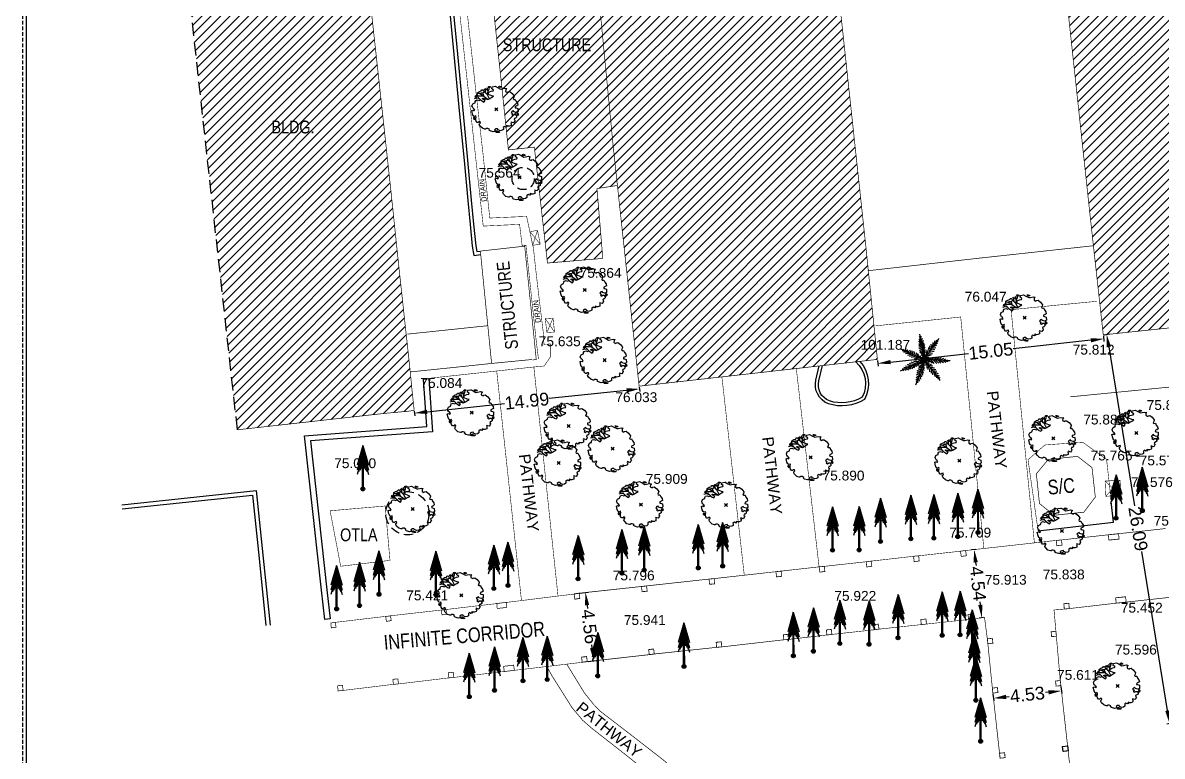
# Model space of a CAD drawing. Header units: inches. Extents: x 1254 to 1542, y 933 to 1230.
# Drawn here: x 1253.7 to 1329.2, y 1082.9 to 1131.4 of the extents above; entities that cross this region are included whole.
import ezdxf
from ezdxf.enums import TextEntityAlignment as Align

# ---------------------------------------------------------------- set-up
doc = ezdxf.new("R2010")
doc.units = ezdxf.units.IN
doc.header["$MEASUREMENT"] = 0
doc.header["$PDMODE"] = 35
doc.header["$PDSIZE"] = 0.1
doc.linetypes.add('ACAD_ISO04W100', pattern=[30, 24, -3, 0, -3])
doc.linetypes.add('HIDDEN', pattern=[0.375, 0.25, -0.125])
for name, color, linetype in [('bldg.', 1, 'Continuous'), ('CC LINE', 253, 'Continuous'), ('COLUM', 56, 'Continuous'), ('comp. wall', 7, 'Continuous'), ('dimeantion', 140, 'Continuous'), ('DRAIN (S.W)', 130, 'HIDDEN'), ('HACH BLDG.', 182, 'Continuous'), ('LEVEL', 171, 'Continuous'), ('OTLA', 36, 'HIDDEN'), ('path', 30, 'ACAD_ISO04W100'), ('STR H', 251, 'Continuous'), ('structure', 200, 'Continuous'), ('text', 7, 'Continuous'), ('TREE', 3, 'Continuous')]:
    doc.layers.add(name, color=color, linetype=linetype)
doc.layers.add('Chember', color=252, linetype='Continuous', lineweight=25)
doc.layers.add('GATE', color=211, linetype='Continuous', lineweight=25)
doc.styles.get("Standard").update_dxf_attribs({"font": 'arial.ttf'})
doc.styles.add('style2', font='arial.ttf')
doc.dimstyles.get("Standard").update_dxf_attribs({"dimtxt": 0.85, "dimasz": 0.85, "dimexe": 0.18, "dimexo": 0.0625, "dimgap": 0.09, "dimtad": 0, "dimzin": 0, "dimdsep": 46, "dimtxsty": 'Standard', "dimcen": 0.09, "dimclrd": 5, "dimclre": 5, "dimclrt": 6, "dimadec": 0, "dimazin": 0, "dimtfac": 1, "dimtofl": 0, "dimtmove": 0, "dimatfit": 3, "dimfxl": 0, "dimtolj": 1, "dimtzin": 0, "dimarcsym": 0})

# ---------------------------------------------------------------- blocks, each defined once
blk = doc.blocks.new('PV07')
at = {"layer": 'TREE'}
for p, q in [((-4.2, 2.36), (-4.43, 2.61)), ((-3.83, 2.82), (-4.14, 3.22)), ((-3.83, 2.82), (-4.03, 2.79)), ((-3.65, 2.27), (-3.89, 2.59)), ((-3.43, 2.82), (-3.83, 2.82)), ((-1.77, 2.1), (-3.56, 3.36)), ((-2.75, 2.79), (-3.43, 2.82)), ((-2.82, 3.26), (-2.85, 3.45)), ((-2.56, 2.65), (-2.82, 3.26)), ((-2.29, 4.05), (-2.6, 4.31)), ((-2.26, 3.42), (-2.6, 3.73)), ((-1.71, 3.82), (-2.35, 4.45)), ((-2.23, 3.42), (-2.29, 4.05)), ((-1.89, 3.07), (-2.26, 3.42)), ((-1.71, 3.82), (-1.92, 4.59)), ((-1.89, 3.07), (-1.71, 3.82)), ((-1.46, 2.24), (-1.89, 3.07)), ((-1.71, 3.82), (-1.49, 4.36)), ((-1.49, 4.36), (-1.44, 4.64)), ((-4.2, 2.36), (-4.71, 2.24)), ((-3.65, 2.27), (-4.2, 2.36)), ((-3.34, 1.98), (-3.65, 2.27)), ((0, 0), (-0.2, 0)), ((0, 0), (0, 0.2)), ((0, 0), (0, -0.2)), ((0, 0), (0.2, 0))]:
    blk.add_line(p, q, dxfattribs=at)
at = {"layer": 'TREE', "flags": 128}
for points in [[(0.39, -4.4), (0.29, -4.2), (-0.04, -4.23), (-0.35, -4.43), (-0.26, -4.66), (-0.23, -4.8), (-0.69, -4.86), (-1.31, -4.66), (-1.55, -4.46), (-1.46, -4.29), (-1.83, -4.12), (-2.08, -4.12), (-2.29, -4.26), (-2.45, -4.26), (-2.97, -4.09), (-3.46, -3.63), (-3.62, -3.31), (-3.59, -3.11), (-3.4, -2.91), (-3.46, -2.68), (-3.77, -2.71), (-3.8, -2.86), (-4.11, -2.86), (-4.33, -2.57), (-4.39, -2.2), (-4.36, -1.88), (-4.3, -1.68), (-4.39, -1.45), (-4.63, -1.57), (-4.91, -1.42), (-5.06, -1.05), (-5.25, -0.31), (-5.03, -0.22), (-4.85, -0.25), (-4.73, -0.31), (-4.57, -0.22), (-4.73, 0.04), (-4.97, 0.21), (-5.1, 0.47), (-5.19, 0.72), (-5, 1.15), (-4.73, 1.3), (-4.54, 1.35), (-4.51, 1.61), (-4.39, 1.87), (-3.99, 1.98), (-3.68, 1.84), (-3.34, 1.98), (-2.97, 1.7), (-2.63, 1.5), (-2.39, 1.84), (-2.72, 2.04), (-3.03, 2.24), (-2.79, 2.33), (-2.32, 2.21), (-1.77, 2.1), (-1.37, 2.3), (-0.94, 2.56), (-0.57, 2.79), (-0.97, 2.87), (-1.62, 3.16), (-1.68, 3.47), (-1.43, 3.73), (-1.06, 3.85), (-0.66, 3.93), (-0.57, 4.13), (-0.94, 4.39), (-0.88, 4.76), (-0.24, 4.9)], [(-1.73, 4.72), (-1.58, 4.88), (-1.27, 4.88), (-1.25, 4.7), (-1.44, 4.64), (-1.68, 4.63), (-1.72, 4.71)], [(-0.26, 4.91), (0.29, 4.62), (0.88, 4.31), (1.22, 4.36), (1.83, 4.48), (2.26, 4.39), (2.05, 4.22), (2.02, 3.79), (2.02, 3.79), (2.42, 3.56), (2.57, 3.7), (2.88, 3.76), (3.4, 3.36), (3.83, 2.79), (3.74, 2.47), (3.62, 2.21), (3.74, 2.07), (4.08, 2.1), (4.27, 1.67), (4.54, 1.3), (4.64, 0.87), (4.39, 0.7), (4.08, 0.58), (4.05, 0.32), (4.24, 0.27), (4.64, 0.15), (4.67, -0.48), (4.51, -0.68), (4.3, -0.71), (3.77, -0.56), (3.68, -0.33), (3.43, -0.45), (3.19, -0.71), (3.43, -0.85), (3.5, -1.05), (3.34, -1.22), (3.62, -1.37), (3.87, -1.17), (4.17, -1.17), (4.36, -1.51), (4.36, -1.74), (4.11, -1.94), (3.9, -2), (3.83, -2.23), (4.02, -2.4), (3.9, -2.66), (3.71, -2.94), (3.4, -2.86), (3.19, -2.77), (3.13, -2.91), (3.22, -3.09), (3.22, -3.29), (3.19, -3.46), (2.82, -3.6), (2.54, -3.63), (2.29, -3.51), (2.14, -3.6), (2.36, -3.8), (2.02, -3.86), (1.77, -3.69), (1.49, -3.86), (1.52, -4.09), (1.52, -4.37), (1.25, -4.52), (0.82, -4.6), (0.39, -4.4)], [(0.57, 4.88), (0.79, 4.91), (1.06, 4.82), (1.12, 4.68), (0.94, 4.68), (0.75, 4.62), (0.6, 4.74), (0.57, 4.88)], [(-4.26, 2.99), (-3.99, 2.9), (-4.05, 2.7), (-4.3, 2.64), (-4.51, 2.59), (-4.45, 2.76), (-4.42, 2.87), (-4.26, 2.99)], [(-2.84, 4.14), (-2.69, 3.93), (-2.56, 3.68), (-2.85, 3.45), (-3.25, 3.45), (-3.53, 3.36), (-3.99, 3.25), (-3.99, 3.53), (-3.59, 3.79), (-3.19, 3.9), (-3.06, 4.13), (-2.84, 4.14)], [(-4.85, -1.8), (-4.88, -2), (-4.6, -2.23), (-4.51, -1.91), (-4.66, -1.8), (-4.85, -1.8)], [(4.7, -0.91), (4.42, -0.97), (4.42, -1.17), (4.6, -1.28), (4.82, -1.14), (4.7, -0.91)], [(0.14, -4.63), (0.45, -4.8), (0.75, -4.86), (0.63, -4.98), (0.29, -5), (-0.05, -4.96), (-0.01, -4.83), (0.02, -4.63), (0.14, -4.63)]]:
    blk.add_lwpolyline(points, dxfattribs=at)
at = {"layer": 'TREE'}
blk.add_point((0, 0), dxfattribs=at)
blk = doc.blocks.new('TREE12')
at = {"layer": 'TREE', "xscale": 99.88372093023256, "yscale": 99.88372093023256, "zscale": 99.88372093023256}
blk.add_blockref('PV07', (411, 285), dxfattribs=at)
blk = doc.blocks.new('ashoka tree')
at = {"layer": 'comp. wall'}
for points in [[(1046.795, 968.806, -0.084783), (1046.832, 968.806), (1046.813, 971.197)], [(1046.833, 968.697), (1046.794, 968.697), (1046.795, 968.806, 0.365489), (1046.703, 968.697, 1), (1046.924, 968.697, 0.365494), (1046.832, 968.806)]]:
    blk.add_hatch(color=25, dxfattribs=at).paths.add_polyline_path(points)
at = {"layer": 'comp. wall', "color": 3}
for p, q in [((1046.813, 971.197), (1046.487, 970.073)), ((1046.813, 970.902), (1046.487, 969.777)), ((1046.813, 970.65), (1046.487, 969.526)), ((1046.813, 971.197), (1046.574, 970.219)), ((1046.813, 970.902), (1046.574, 969.924)), ((1046.813, 970.65), (1046.574, 969.673)), ((1046.813, 971.197), (1046.656, 970.326)), ((1046.813, 970.902), (1046.656, 970.031)), ((1046.813, 970.65), (1046.656, 969.779)), ((1046.813, 971.197), (1046.722, 970.427)), ((1046.813, 970.902), (1046.722, 970.132)), ((1046.813, 970.65), (1046.722, 969.88)), ((1046.813, 971.197), (1046.904, 970.427)), ((1046.813, 971.197), (1046.971, 970.326)), ((1046.813, 971.197), (1047.052, 970.219)), ((1046.813, 971.197), (1047.139, 970.073)), ((1046.813, 970.902), (1046.904, 970.132)), ((1046.813, 970.902), (1046.971, 970.031)), ((1046.813, 970.902), (1047.052, 969.924)), ((1046.813, 970.902), (1047.139, 969.777)), ((1046.813, 970.65), (1046.904, 969.88)), ((1046.813, 970.65), (1046.971, 969.779)), ((1046.813, 970.65), (1047.052, 969.673)), ((1046.813, 970.65), (1047.139, 969.526))]:
    blk.add_line(p, q, dxfattribs=at)
at = {"layer": 'comp. wall', "color": 25}
blk.add_lwpolyline([(1046.813, 971.197), (1046.833, 968.697), (1046.794, 968.697), (1046.813, 971.197)], dxfattribs=at)
blk.add_circle((1046.813, 968.697), 0.11, dxfattribs=at)
blk.add_point((1046.813, 968.697), dxfattribs=at)
blk = doc.blocks.new('*D77')
at = {"layer": 'Defpoints', "color": 0}
for p in [(1316.697, 1096.543), (1316.875, 1096.562), (1317.375, 1092.051)]:
    blk.add_point(p, dxfattribs=at)
at = {"layer": 'dimeantion', "color": 5, "lineweight": -2}
for p, q in [((1316.813, 1096.555), (1316.518, 1096.523)), ((1316.79, 1095.698), (1316.814, 1095.489)), ((1317.104, 1092.876), (1317.08, 1093.085)), ((1317.313, 1092.044), (1317.018, 1092.012))]:
    blk.add_line(p, q, dxfattribs=at)
at = {"layer": 'dimeantion', "color": 5}
for points in [[(1316.931, 1095.713), (1316.65, 1095.682), (1316.697, 1096.543)], [(1317.244, 1092.892), (1316.963, 1092.861), (1317.197, 1092.032)]]:
    blk.add_solid(points, dxfattribs=at)
at = {"layer": 'dimeantion', "color": 6, "insert": (1316.947, 1094.287), "char_height": 0.85, "attachment_point": 5, "rotation": 276.33411}
blk.add_mtext('\\A1;4.54', dxfattribs=at)
blk = doc.blocks.new('*D78')
at = {"layer": 'Defpoints', "color": 0}
for p in [(1290.51, 1093.66), (1290.94, 1093.711), (1291.049, 1089.131)]:
    blk.add_point(p, dxfattribs=at)
at = {"layer": 'dimeantion', "color": 5, "lineweight": -2}
for p, q in [((1290.572, 1093.667), (1291.119, 1093.732)), ((1291.041, 1092.867), (1291.067, 1092.649)), ((1291.379, 1090.027), (1291.353, 1090.245)), ((1291.111, 1089.139), (1291.658, 1089.204))]:
    blk.add_line(p, q, dxfattribs=at)
at = {"layer": 'dimeantion', "color": 5}
for points in [[(1291.181, 1092.884), (1290.9, 1092.85), (1290.94, 1093.711)], [(1291.519, 1090.043), (1291.238, 1090.01), (1291.479, 1089.182)]]:
    blk.add_solid(points, dxfattribs=at)
at = {"layer": 'dimeantion', "color": 6, "insert": (1291.21, 1091.447), "char_height": 0.85, "attachment_point": 5, "rotation": 276.78536}
blk.add_mtext('\\A1;4.56', dxfattribs=at)
blk = doc.blocks.new('*D79')
at = {"layer": 'Defpoints', "color": 0}
for p in [(1322.433, 1087.528), (1317.928, 1087.039), (1317.966, 1086.696)]:
    blk.add_point(p, dxfattribs=at)
at = {"layer": 'dimeantion', "color": 5, "lineweight": -2}
for p, q in [((1322.44, 1087.466), (1322.49, 1087.006)), ((1317.935, 1086.977), (1317.985, 1086.517)), ((1318.811, 1086.788), (1319.014, 1086.81)), ((1321.625, 1087.093), (1321.422, 1087.071))]:
    blk.add_line(p, q, dxfattribs=at)
at = {"layer": 'dimeantion', "color": 5}
for points in [[(1321.61, 1087.234), (1321.64, 1086.953), (1322.47, 1087.185)], [(1318.795, 1086.929), (1318.826, 1086.647), (1317.966, 1086.696)]]:
    blk.add_solid(points, dxfattribs=at)
at = {"layer": 'dimeantion', "color": 6, "insert": (1320.218, 1086.941), "char_height": 0.85, "attachment_point": 5, "rotation": 6.19085}
blk.add_mtext('\\A1;4.53', dxfattribs=at)
blk = doc.blocks.new('palm tree')
at = {"layer": 'TREE'}
for p, q in [((23.735, 0.411), (23.569, 0.579)), ((23.804, 0.214), (23.581, 0.427)), ((23.688, 0.581), (23.582, 0.725)), ((23.836, 0.109), (23.591, 0.241)), ((23.883, -0.048), (23.616, 0.109)), ((23.685, 0.584), (23.693, 0.763)), ((23.74, 0.417), (23.785, 0.649)), ((23.804, 0.214), (23.871, 0.515)), ((23.836, 0.109), (23.954, 0.356)), ((23.883, -0.048), (24.006, 0.231)), ((23.929, -0.202), (24.052, 0.096)), ((24.358, -0.241), (24.29, 0.075)), ((24.43, -0.097), (24.359, 0.2)), ((24.43, -0.097), (24.721, 0.01)), ((24.505, 0.049), (24.432, 0.313)), ((24.505, 0.049), (24.77, 0.135)), ((24.555, 0.146), (24.543, 0.454)), ((24.555, 0.146), (24.812, 0.316)), ((24.654, 0.334), (24.652, 0.571)), ((24.658, 0.328), (24.851, 0.464)), ((24.734, 0.487), (24.864, 0.61)), ((24.738, 0.489), (24.762, 0.666)), ((22.715, -0.374), (22.536, -0.38)), ((22.718, -0.377), (22.575, -0.269)), ((22.881, -0.431), (22.649, -0.473)), ((22.887, -0.426), (22.721, -0.258)), ((23.083, -0.498), (22.782, -0.561)), ((23.083, -0.498), (22.873, -0.272)), ((23.187, -0.531), (22.94, -0.646)), ((23.187, -0.531), (23.059, -0.284)), ((23.344, -0.58), (23.063, -0.7)), ((23.344, -0.58), (23.191, -0.311)), ((23.497, -0.628), (23.198, -0.747)), ((23.497, -0.628), (23.331, -0.325)), ((23.645, -0.672), (23.383, -0.794)), ((23.775, -0.71), (23.502, -0.814)), ((23.645, -0.672), (23.509, -0.394)), ((23.775, -0.71), (23.618, -0.446)), ((23.929, -0.202), (23.629, -0.032)), ((23.971, -0.351), (23.695, -0.211)), ((23.891, -0.743), (23.707, -0.829)), ((24.007, -0.48), (23.746, -0.32)), ((23.891, -0.743), (23.795, -0.551)), ((24.039, -0.597), (23.848, -0.499)), ((24.012, -0.776), (23.913, -0.637)), ((24.071, -0.718), (23.933, -0.618)), ((23.971, -0.351), (24.096, -0.089)), ((24.007, -0.48), (24.114, -0.209)), ((24.039, -0.597), (24.128, -0.414)), ((24.071, -0.718), (24.123, -0.56)), ((24.126, -0.723), (24.103, -0.558)), ((24.179, -0.61), (24.124, -0.414)), ((24.126, -0.723), (24.28, -0.649)), ((24.173, -0.787), (24.3, -0.679)), ((24.231, -0.501), (24.174, -0.214)), ((24.179, -0.61), (24.384, -0.547)), ((24.29, -0.379), (24.213, -0.1)), ((24.231, -0.501), (24.517, -0.39)), ((24.29, -0.379), (24.587, -0.291)), ((24.298, -0.771), (24.434, -0.62)), ((24.358, -0.241), (24.684, -0.127)), ((24.418, -0.756), (24.629, -0.555)), ((24.418, -0.756), (24.665, -0.938)), ((24.552, -0.741), (24.746, -0.526)), ((24.552, -0.741), (24.785, -0.944)), ((24.705, -0.724), (24.935, -0.498)), ((24.705, -0.724), (24.976, -0.938)), ((24.865, -0.708), (25.077, -0.489)), ((24.865, -0.708), (25.111, -0.896)), ((25.028, -0.692), (25.212, -0.49)), ((25.028, -0.692), (25.243, -0.87)), ((25.137, -0.683), (25.39, -0.507)), ((25.137, -0.683), (25.419, -0.809)), ((25.346, -0.672), (25.564, -0.762)), ((25.349, -0.666), (25.547, -0.537)), ((25.521, -0.652), (25.694, -0.695)), ((25.525, -0.653), (25.687, -0.578)), ((23.029, -1.476), (22.793, -1.494)), ((23.21, -1.373), (22.902, -1.387)), ((23.028, -1.483), (22.91, -1.688)), ((23.303, -1.315), (23.031, -1.253)), ((23.21, -1.373), (23.063, -1.643)), ((23.442, -1.228), (23.137, -1.17)), ((23.303, -1.315), (23.23, -1.578)), ((23.577, -1.141), (23.239, -1.072)), ((23.442, -1.228), (23.351, -1.519)), ((23.707, -1.057), (23.407, -0.98)), ((23.577, -1.141), (23.474, -1.447)), ((23.819, -0.982), (23.517, -0.931)), ((23.707, -1.057), (23.63, -1.336)), ((23.92, -0.915), (23.711, -0.865)), ((23.994, -1.408), (23.714, -1.61)), ((23.819, -0.982), (23.722, -1.258)), ((24.02, -1.256), (23.76, -1.425)), ((24.042, -1.123), (23.799, -1.31)), ((24.012, -0.776), (23.853, -0.827)), ((24.024, -0.845), (23.853, -0.83)), ((23.92, -0.915), (23.867, -1.112)), ((24.061, -1.004), (23.882, -1.122)), ((24.08, -0.88), (23.953, -0.995)), ((24.024, -0.845), (23.959, -0.999)), ((23.994, -1.408), (24.148, -1.692)), ((24.02, -1.256), (24.172, -1.502)), ((24.042, -1.123), (24.178, -1.382)), ((24.061, -1.004), (24.169, -1.176)), ((24.08, -0.88), (24.149, -1.032)), ((24.153, -0.853), (24.318, -0.879)), ((24.153, -0.853), (24.18, -1.022)), ((24.173, -0.787), (24.319, -0.877)), ((24.246, -0.937), (24.45, -0.941)), ((24.246, -0.937), (24.247, -1.151)), ((24.298, -0.771), (24.461, -0.91)), ((24.336, -1.018), (24.626, -1.047)), ((24.336, -1.018), (24.359, -1.324)), ((24.435, -1.11), (24.433, -1.419)), ((24.435, -1.11), (24.724, -1.118)), ((24.548, -1.215), (24.869, -1.242)), ((24.548, -1.215), (24.562, -1.56)), ((24.664, -1.326), (24.969, -1.344)), ((24.664, -1.326), (24.682, -1.635)), ((24.782, -1.44), (25.055, -1.447)), ((24.782, -1.44), (24.788, -1.718)), ((24.861, -1.516), (25.159, -1.594)), ((24.861, -1.516), (24.949, -1.812)), ((22.882, -1.573), (22.707, -1.612)), ((22.877, -1.574), (22.766, -1.714)), ((23.935, -1.728), (23.705, -1.885)), ((23.965, -1.567), (23.716, -1.751)), ((23.914, -1.835), (23.716, -2.071)), ((23.867, -2.039), (23.72, -2.224)), ((23.839, -2.212), (23.749, -2.367)), ((23.836, -2.216), (23.863, -2.393)), ((23.872, -2.044), (23.942, -2.27)), ((23.914, -1.835), (24.013, -2.127)), ((23.935, -1.728), (24.079, -1.96)), ((23.965, -1.567), (24.118, -1.831)), ((25.005, -1.667), (25.079, -1.892)), ((25.012, -1.666), (25.239, -1.732)), ((25.134, -1.787), (25.214, -1.946)), ((25.136, -1.791), (25.298, -1.865))]:
    blk.add_line(p, q, dxfattribs=at)
for centre, start, end in [((3.745, -6.033), 14.42935, 19.24501), ((43.179, -9.577), 150.48454, 155.3002), ((29.59, 19.479), 250.01233, 254.82799), ((26.92, -21.616), 92.92038, 97.73603), ((12.185, 16.512), 299.70513, 304.52079), ((3.3, 2.22), 346.92509, 351.74075), ((10.145, -16.511), 43.59134, 48.407)]:
    blk.add_arc(centre, 21.009, start, end, dxfattribs=at)
blk = doc.blocks.new('*D95')
at = {"layer": 'comp. wall', "color": 5, "lineweight": -2}
for p, q in [((1325.308, 1110.773), (1325.654, 1110.829)), ((1325.612, 1109.961), (1327.31, 1099.432)), ((1329.496, 1085.878), (1327.798, 1096.407)), ((1329.464, 1085.012), (1329.809, 1085.068))]:
    blk.add_line(p, q, dxfattribs=at)
at = {"layer": 'comp. wall', "color": 5}
for points in [[(1325.752, 1109.984), (1325.472, 1109.939), (1325.476, 1110.8)], [(1329.636, 1085.901), (1329.356, 1085.856), (1329.632, 1085.039)]]:
    blk.add_solid(points, dxfattribs=at)
at = {"layer": 'Defpoints', "color": 0}
for p in [(1325.247, 1110.763), (1329.402, 1085.002), (1329.632, 1085.039)]:
    blk.add_point(p, dxfattribs=at)
at = {"layer": 'comp. wall', "color": 6, "insert": (1327.554, 1097.92), "char_height": 0.85, "attachment_point": 5, "rotation": 279.16283}
blk.add_mtext('\\A1;26.09', dxfattribs=at)
blk = doc.blocks.new('*D96')
at = {"layer": 'comp. wall', "color": 5, "lineweight": -2}
for p, q in [((1325.253, 1110.701), (1325.295, 1110.316)), ((1324.431, 1110.403), (1319.271, 1109.842)), ((1311.154, 1108.96), (1316.314, 1109.521)), ((1310.287, 1109.074), (1310.329, 1108.689))]:
    blk.add_line(p, q, dxfattribs=at)
at = {"layer": 'comp. wall', "color": 5}
for points in [[(1324.416, 1110.544), (1324.446, 1110.262), (1325.276, 1110.495)], [(1311.139, 1109.101), (1311.169, 1108.819), (1310.309, 1108.868)]]:
    blk.add_solid(points, dxfattribs=at)
at = {"layer": 'Defpoints', "color": 0}
for p in [(1325.247, 1110.763), (1310.28, 1109.137), (1310.309, 1108.868)]:
    blk.add_point(p, dxfattribs=at)
at = {"layer": 'comp. wall', "color": 6, "insert": (1317.793, 1109.682), "char_height": 0.85, "attachment_point": 5, "rotation": 6.20308}
blk.add_mtext('\\A1;15.05', dxfattribs=at)
blk = doc.blocks.new('*D97')
at = {"layer": 'comp. wall', "color": 5, "lineweight": -2}
for p, q in [((1293.665, 1107.089), (1288.534, 1106.538)), ((1294.497, 1107.302), (1294.529, 1107.001)), ((1280.45, 1105.669), (1285.581, 1106.22)), ((1279.592, 1105.699), (1279.624, 1105.399))]:
    blk.add_line(p, q, dxfattribs=at)
at = {"layer": 'comp. wall', "color": 5}
for points in [[(1293.65, 1107.23), (1293.68, 1106.948), (1294.51, 1107.18)], [(1280.435, 1105.81), (1280.465, 1105.528), (1279.605, 1105.578)]]:
    blk.add_solid(points, dxfattribs=at)
at = {"layer": 'Defpoints', "color": 0}
for p in [(1294.49, 1107.364), (1279.585, 1105.762), (1279.605, 1105.578)]:
    blk.add_point(p, dxfattribs=at)
at = {"layer": 'comp. wall', "color": 6, "insert": (1287.057, 1106.379), "char_height": 0.85, "attachment_point": 5, "rotation": 6.13492}
blk.add_mtext('\\A1;14.99', dxfattribs=at)

msp = doc.modelspace()

# ---------------------------------------------------------------- hatches: boundary and pattern name
at = {"layer": 'HACH BLDG.', "lineweight": 30}
h = msp.add_hatch(dxfattribs=at)
h.set_pattern_fill('ANSI31', color=256, scale=3.5)
h.paths.add_polyline_path([(1338.597, 1135.855), (1340.81, 1136.065), (1341.392, 1130.404), (1344.883, 1130.762), (1344.281, 1136.614), (1343.351, 1145.254), (1341.803, 1159.731), (1341.798, 1159.784), (1341.77, 1160.031), (1341.776, 1160.032), (1341.749, 1160.337), (1335.096, 1159.438), (1320.191, 1157.756), (1321.378, 1146.536), (1321.952, 1141.109), (1324.374, 1118.653), (1325.247, 1110.763), (1341.077, 1112.424), (1340.316, 1119.921), (1339.678, 1125.907)])
h.paths.add_polyline_path([(1322.364, 1141.68), (1342.503, 1141.68), (1342.503, 1143.186), (1322.364, 1143.186)], flags=24)
h.paths.add_polyline_path([(1330.583, 1140.164), (1333.164, 1140.164), (1333.164, 1141.668), (1330.583, 1141.668)], flags=24)
h.paths.add_polyline_path([(1343.24, 1143.485), (1346.35, 1143.485), (1346.35, 1144.481), (1343.24, 1144.481)], flags=9)
h = msp.add_hatch(dxfattribs=at)
h.set_pattern_fill('ANSI31', color=256, scale=3.5)
h.paths.add_polyline_path([(1307.295, 1137.24), (1305.96, 1149.633), (1305.216, 1156.122), (1289.771, 1154.441), (1292.771, 1123.264), (1294.49, 1107.364), (1310.28, 1109.137), (1309.506, 1116.699)])
h.paths.add_polyline_path([(1291.957, 1133.489), (1306.859, 1133.489), (1306.859, 1134.809), (1291.957, 1134.809)], flags=24)
h.paths.add_polyline_path([(1298.553, 1132.027), (1300.815, 1132.027), (1300.815, 1133.345), (1298.553, 1133.345)], flags=24)
h.paths.add_polyline_path([(1309.001, 1109.601), (1312.615, 1109.601), (1312.615, 1110.597), (1309.001, 1110.597)], flags=9)
h = msp.add_hatch(dxfattribs=at)
h.set_pattern_fill('ANSI31', color=256, scale=3.5)
h.paths.add_polyline_path([(1278.565, 1115.324), (1278.05, 1120.251), (1277.28, 1127.349), (1276.774, 1131.952), (1274.97, 1148.242), (1263.174, 1146.935), (1267.876, 1104.476), (1277.569, 1105.557), (1279.214, 1105.708), (1279.585, 1105.762), (1279.449, 1107.052), (1279.283, 1108.725)])
h.paths.add_polyline_path([(1269.911, 1123.867), (1273.201, 1123.867), (1273.201, 1125.186), (1269.911, 1125.186)], flags=24)
at = {"layer": 'STR H', "lineweight": 30}
h = msp.add_hatch(dxfattribs=at)
h.set_pattern_fill('ANSI31', color=256, scale=3.5)
h.paths.add_polyline_path([(1289.771, 1154.441), (1294.83, 1154.991), (1293.607, 1164.746), (1278.214, 1163.059), (1274.97, 1148.242), (1275.876, 1140.061), (1282.688, 1140.6), (1284.034, 1140.704), (1284.696, 1140.75), (1284.678, 1141.014), (1290.722, 1141.598), (1290.828, 1140.693), (1284.511, 1139.967), (1284.714, 1137.926), (1284.895, 1136.13), (1284.435, 1136.091), (1284.494, 1135.539), (1285.287, 1128.178), (1285.831, 1123.011), (1287.547, 1123.194), (1288.419, 1115.519), (1292.085, 1115.826), (1291.698, 1120.451), (1293.053, 1120.657), (1292.771, 1123.264)])
h.paths.add_polyline_path([(1281.368, 1140.812), (1281.332, 1140.806), (1281.341, 1140.782)], flags=16)
h.paths.add_polyline_path([(1281.291, 1140.694), (1281.346, 1140.501), (1281.271, 1140.574), (1281.183, 1140.556), (1281.075, 1140.646)], flags=16)
h.paths.add_polyline_path([(1282.117, 1140.838), (1282.203, 1140.812), (1282.222, 1140.767), (1282.165, 1140.767), (1282.071, 1140.738), (1282.05, 1140.828)], flags=16)
h.paths.add_polyline_path([(1285.196, 1137.836), (1285.282, 1137.854), (1285.32, 1137.783), (1285.253, 1137.738), (1285.196, 1137.774)], flags=16)
h.paths.add_polyline_path([(1286.476, 1125.428), (1286.514, 1125.357), (1286.447, 1125.312), (1286.39, 1125.348), (1286.39, 1125.41)], flags=16)
h.paths.add_polyline_path([(1287.95, 1120.903), (1288.036, 1120.921), (1288.074, 1120.85), (1288.007, 1120.806), (1287.95, 1120.841)], flags=16)

# ---------------------------------------------------------------- linework, layer by layer
at = {"layer": 'bldg.', "lineweight": 30, "const_width": 0.045}
for points in [[(1341.392, 1130.404), (1340.81, 1136.065), (1338.597, 1135.855), (1339.678, 1125.907), (1340.316, 1119.921), (1341.077, 1112.424), (1325.247, 1110.763), (1324.374, 1118.653), (1321.952, 1141.109), (1321.378, 1146.536), (1320.191, 1157.756), (1335.096, 1159.438), (1341.749, 1160.337), (1341.803, 1159.731), (1343.351, 1145.254), (1344.281, 1136.614), (1344.883, 1130.762)], [(1292.771, 1123.264), (1289.771, 1154.441), (1305.216, 1156.122), (1305.96, 1149.633), (1307.295, 1137.24), (1309.506, 1116.699), (1310.28, 1109.137), (1294.49, 1107.364)]]:
    msp.add_lwpolyline(points, close=True, dxfattribs=at)
msp.add_lwpolyline([(1274.97, 1148.242), (1276.774, 1131.952), (1277.28, 1127.349), (1278.05, 1120.251), (1278.565, 1115.324), (1279.283, 1108.725), (1279.449, 1107.052), (1279.585, 1105.762), (1279.214, 1105.708), (1277.569, 1105.557), (1267.876, 1104.476)], dxfattribs=at)
at = {"layer": 'CC LINE', "linetype": 'HIDDEN', "ltscale": 2.5}
msp.add_lwpolyline([(1324.809, 1112.984, 0.035, 0.035, 0), (1321.781, 1112.692, 0.035, 0.035, 0), (1319.137, 1112.429, 0.035, 0.035, 0), (1320.682, 1096.989, 0.035, 0.035, 0)], format="xyseb", dxfattribs=at)
at = {"layer": 'CC LINE', "linetype": 'HIDDEN', "ltscale": 2.5, "const_width": 0.035}
for points in [[(1310.152, 1111.358), (1315.8, 1111.945), (1317.334, 1096.615)], [(1285.055, 1108.369), (1286.696, 1093.167)], [(1289.115, 1093.466), (1287.517, 1108.634)], [(1304.907, 1108.533), (1306.415, 1095.398)], [(1301.46, 1094.842), (1299.976, 1107.98)], [(1326.259, 1097.59), (1329.378, 1097.931)], [(1326.262, 1097.598), (1329.38, 1097.94)], [(1316.125, 1096.479), (1322.132, 1097.146)], [(1316.128, 1096.481), (1322.135, 1097.151)], [(1322.479, 1097.18), (1325.582, 1097.519)], [(1322.482, 1097.185), (1325.585, 1097.527)], [(1313.014, 1096.131), (1315.786, 1096.436)], [(1313.017, 1096.131), (1315.789, 1096.438)], [(1306.763, 1095.435), (1309.534, 1095.739)], [(1306.767, 1095.431), (1309.538, 1095.737)], [(1309.865, 1095.78), (1312.678, 1096.099)], [(1309.869, 1095.778), (1312.681, 1096.099)], [(1299.46, 1094.626), (1303.555, 1095.082)], [(1299.464, 1094.618), (1303.559, 1095.077)], [(1303.898, 1095.121), (1306.423, 1095.403)], [(1303.902, 1095.116), (1306.427, 1095.399)], [(1290.51, 1093.66), (1294.645, 1094.104)], [(1290.515, 1093.647), (1294.65, 1094.094)], [(1294.983, 1094.142), (1299.123, 1094.594)], [(1294.988, 1094.132), (1299.127, 1094.586)], [(1285.736, 1093.048), (1290.183, 1093.599)], [(1329.91, 1093.402), (1326.764, 1093.061)], [(1329.915, 1093.412), (1326.769, 1093.069)], [(1285.736, 1093.048), (1281.697, 1092.575), (1278.021, 1092.159), (1274.373, 1091.726)], [(1322.663, 1092.603), (1321.981, 1092.542), (1322.106, 1091.129)], [(1322.669, 1092.608), (1321.986, 1092.547), (1322.112, 1091.134)], [(1326.1, 1092.991), (1322.993, 1092.634)], [(1326.106, 1092.999), (1322.999, 1092.639)], [(1316.321, 1091.914), (1313.528, 1091.612)], [(1316.327, 1091.916), (1313.534, 1091.612)], [(1317.561, 1090.629), (1317.375, 1092.051), (1316.666, 1091.959)], [(1317.568, 1090.632), (1317.381, 1092.054), (1316.672, 1091.961)], [(1310.055, 1091.232), (1307.262, 1090.927)], [(1310.061, 1091.23), (1307.269, 1090.924)], [(1313.186, 1091.576), (1310.384, 1091.275)], [(1313.192, 1091.576), (1310.39, 1091.273)], [(1304.075, 1090.572), (1299.962, 1090.102)], [(1304.082, 1090.567), (1299.969, 1090.095)], [(1306.932, 1090.89), (1304.409, 1090.599)], [(1306.939, 1090.887), (1304.416, 1090.594)], [(1317.891, 1087.369), (1317.597, 1090.305)], [(1317.9, 1087.372), (1317.604, 1090.308)], [(1322.135, 1090.804), (1322.395, 1087.866)], [(1322.141, 1090.81), (1322.403, 1087.872)], [(1295.162, 1089.591), (1291.049, 1089.131)], [(1295.169, 1089.58), (1291.057, 1089.118)], [(1299.62, 1090.073), (1295.494, 1089.634)], [(1299.627, 1090.065), (1295.501, 1089.623)], [(1286.224, 1088.546), (1290.723, 1089.079)], [(1278.538, 1087.645), (1281.889, 1088.048)], [(1282.217, 1088.078), (1285.555, 1088.467)], [(1278.205, 1087.619), (1274.874, 1087.215)], [(1322.433, 1087.528), (1322.877, 1083.542)], [(1322.441, 1087.534), (1322.888, 1083.548)], [(1318.368, 1083.055), (1317.928, 1087.039)], [(1318.379, 1083.058), (1317.937, 1087.042)], [(1322.915, 1083.204), (1323.361, 1079.069)], [(1322.926, 1083.21), (1323.374, 1079.075)]]:
    msp.add_lwpolyline(points, dxfattribs=at)
at = {"layer": 'Chember', "const_width": 0.035}
for points in [[(1287.252, 1117.598), (1287.436, 1116.69), (1287.94, 1116.771), (1287.756, 1117.679), (1287.252, 1117.598)], [(1287.252, 1117.598), (1287.94, 1116.771)], [(1287.436, 1116.69), (1287.756, 1117.679)], [(1288.276, 1111.837), (1288.378, 1110.915), (1288.887, 1110.951), (1288.786, 1111.872), (1288.276, 1111.837)], [(1288.276, 1111.837), (1288.887, 1110.951)], [(1288.378, 1110.915), (1288.786, 1111.872)], [(1325.367, 1101.079), (1326.361, 1101.141), (1326.41, 1100.133), (1325.416, 1100.071), (1325.367, 1101.079)], [(1326.41, 1100.133), (1325.367, 1101.079)], [(1325.416, 1100.071), (1326.361, 1101.141)]]:
    msp.add_lwpolyline(points, dxfattribs=at)
at = {"layer": 'COLUM', "const_width": 0.045}
for points in [[(1322.166, 1096.799), (1322.132, 1097.146), (1322.479, 1097.18), (1322.513, 1096.833)], [(1322.169, 1096.804), (1322.135, 1097.151), (1322.482, 1097.185), (1322.516, 1096.839)], [(1326.296, 1097.237), (1325.619, 1097.166), (1325.582, 1097.519), (1326.259, 1097.59)], [(1326.299, 1097.245), (1325.622, 1097.173), (1325.585, 1097.527), (1326.262, 1097.598)], [(1309.908, 1095.434), (1309.577, 1095.393), (1309.534, 1095.739), (1309.865, 1095.78)], [(1309.912, 1095.432), (1309.581, 1095.391), (1309.538, 1095.737), (1309.869, 1095.778)], [(1313.047, 1095.784), (1312.711, 1095.752), (1312.678, 1096.099), (1313.014, 1096.131)], [(1313.051, 1095.784), (1312.715, 1095.752), (1312.681, 1096.099), (1313.017, 1096.131)], [(1303.937, 1094.775), (1303.594, 1094.736), (1303.555, 1095.082), (1303.898, 1095.121)], [(1303.941, 1094.77), (1303.598, 1094.731), (1303.559, 1095.077), (1303.902, 1095.116)], [(1306.796, 1095.088), (1306.456, 1095.056), (1306.423, 1095.403), (1306.763, 1095.435)], [(1306.8, 1095.084), (1306.46, 1095.052), (1306.427, 1095.399), (1306.767, 1095.431)], [(1294.684, 1093.758), (1294.645, 1094.104), (1294.983, 1094.142), (1295.022, 1093.796)], [(1294.689, 1093.747), (1294.65, 1094.094), (1294.988, 1094.132), (1295.027, 1093.785)], [(1299.493, 1094.279), (1299.156, 1094.247), (1299.123, 1094.594), (1299.46, 1094.626)], [(1299.498, 1094.271), (1299.161, 1094.239), (1299.127, 1094.586), (1299.464, 1094.618)], [(1290.56, 1093.315), (1290.228, 1093.267), (1290.178, 1093.612), (1290.51, 1093.66)], [(1290.565, 1093.302), (1290.233, 1093.254), (1290.183, 1093.599), (1290.515, 1093.647)], [(1313.493, 1091.946), (1313.151, 1091.91), (1313.186, 1091.576), (1313.528, 1091.612)], [(1313.499, 1091.946), (1313.157, 1091.91), (1313.192, 1091.576), (1313.534, 1091.612)], [(1316.623, 1092.292), (1316.278, 1092.247), (1316.321, 1091.914), (1316.666, 1091.959)], [(1316.629, 1092.294), (1316.284, 1092.249), (1316.327, 1091.916), (1316.672, 1091.961)], [(1306.895, 1091.224), (1307.225, 1091.261), (1307.262, 1090.927), (1306.932, 1090.89)], [(1306.901, 1091.22), (1307.231, 1091.258), (1307.269, 1090.924), (1306.939, 1090.887)], [(1310.34, 1091.608), (1310.384, 1091.275), (1310.055, 1091.232), (1310.011, 1091.565)], [(1310.346, 1091.606), (1310.39, 1091.273), (1310.061, 1091.23), (1310.017, 1091.563)], [(1322.135, 1090.804), (1321.819, 1090.776), (1321.79, 1091.101), (1322.106, 1091.129)], [(1322.141, 1090.81), (1321.825, 1090.782), (1321.796, 1091.106), (1322.112, 1091.134)], [(1299.934, 1090.437), (1299.592, 1090.408), (1299.62, 1090.073), (1299.962, 1090.102)], [(1299.941, 1090.429), (1299.599, 1090.4), (1299.627, 1090.065), (1299.969, 1090.095)], [(1304.382, 1090.934), (1304.409, 1090.599), (1304.075, 1090.572), (1304.048, 1090.907)], [(1304.388, 1090.929), (1304.416, 1090.594), (1304.082, 1090.567), (1304.055, 1090.902)], [(1291.01, 1089.465), (1291.049, 1089.131), (1290.715, 1089.092), (1290.676, 1089.426)], [(1291.017, 1089.452), (1291.057, 1089.118), (1290.723, 1089.079), (1290.683, 1089.413)], [(1295.451, 1089.967), (1295.494, 1089.634), (1295.162, 1089.591), (1295.119, 1089.924)], [(1295.458, 1089.957), (1295.501, 1089.623), (1295.169, 1089.58), (1295.126, 1089.914)], [(1274.842, 1087.55), (1274.874, 1087.215), (1274.545, 1087.184), (1274.513, 1087.519)], [(1318.264, 1087.077), (1317.928, 1087.039), (1317.891, 1087.369), (1318.227, 1087.407)], [(1318.273, 1087.08), (1317.937, 1087.042), (1317.9, 1087.372), (1318.236, 1087.41)], [(1318.704, 1083.089), (1318.368, 1083.055), (1318.401, 1082.726), (1318.737, 1082.76)], [(1318.715, 1083.092), (1318.379, 1083.058), (1318.412, 1082.73), (1318.748, 1082.763)]]:
    msp.add_lwpolyline(points, close=True, dxfattribs=at)
for points in [[(1315.786, 1096.436), (1316.125, 1096.479), (1316.174, 1096.134), (1315.835, 1096.091), (1315.786, 1096.436)], [(1315.789, 1096.438), (1316.128, 1096.481), (1316.177, 1096.136), (1315.838, 1096.093), (1315.789, 1096.438)], [(1326.727, 1093.414), (1326.063, 1093.344)], [(1326.063, 1093.344), (1326.1, 1092.991)], [(1326.732, 1093.422), (1326.068, 1093.352)], [(1326.068, 1093.352), (1326.106, 1092.999)], [(1326.727, 1093.414), (1326.764, 1093.061)], [(1281.697, 1092.575), (1281.736, 1092.257), (1281.425, 1092.22), (1281.386, 1092.538), (1281.697, 1092.575)], [(1285.087, 1092.644), (1285.717, 1092.711), (1285.693, 1093.045), (1285.063, 1092.977), (1285.087, 1092.644)], [(1322.96, 1092.987), (1322.63, 1092.956)], [(1322.663, 1092.603), (1322.63, 1092.956)], [(1322.965, 1092.993), (1322.635, 1092.962)], [(1322.669, 1092.608), (1322.635, 1092.962)], [(1322.993, 1092.634), (1322.663, 1092.603)], [(1322.999, 1092.639), (1322.669, 1092.608)], [(1322.96, 1092.987), (1322.993, 1092.634)], [(1322.965, 1092.993), (1322.999, 1092.639)], [(1326.764, 1093.061), (1326.1, 1092.991)], [(1326.769, 1093.069), (1326.106, 1092.999)], [(1274.373, 1091.726), (1274.403, 1091.403), (1274.093, 1091.357), (1274.063, 1091.681), (1274.373, 1091.726)], [(1278.021, 1092.159), (1278.064, 1091.839), (1277.743, 1091.789), (1277.7, 1092.109), (1278.021, 1092.159)], [(1317.931, 1090.342), (1317.895, 1090.666), (1317.561, 1090.629), (1317.597, 1090.305), (1317.931, 1090.342)], [(1317.938, 1090.345), (1317.902, 1090.669), (1317.568, 1090.632), (1317.604, 1090.308), (1317.938, 1090.345)], [(1285.511, 1088.812), (1286.18, 1088.891), (1286.224, 1088.546), (1285.555, 1088.467), (1285.511, 1088.812)], [(1282.217, 1088.078), (1282.177, 1088.412), (1281.849, 1088.383), (1281.889, 1088.048), (1282.217, 1088.078)], [(1322.079, 1087.838), (1322.117, 1087.5), (1322.433, 1087.528), (1322.395, 1087.866), (1322.079, 1087.838)], [(1322.079, 1087.838), (1322.395, 1087.866)], [(1322.087, 1087.843), (1322.126, 1087.505), (1322.441, 1087.534), (1322.403, 1087.872), (1322.087, 1087.843)], [(1322.877, 1083.542), (1322.545, 1083.505)], [(1322.545, 1083.505), (1322.583, 1083.167)], [(1322.915, 1083.204), (1322.877, 1083.542)], [(1322.915, 1083.204), (1322.583, 1083.167)]]:
    msp.add_lwpolyline(points, dxfattribs=at)
at = {"layer": 'COLUM'}
msp.add_lwpolyline([(1278.512, 1087.98, 0.045, 0.045, 0), (1278.538, 1087.645, 0.045, 0.045, 0), (1278.205, 1087.619, 0.045, 0.045, 0), (1278.179, 1087.954, 0.045, 0.045, 0)], format="xyseb", close=True, dxfattribs=at)
at = {"layer": 'comp. wall', "color": 55, "linetype": 'HIDDEN', "lineweight": 30, "ltscale": 3.5}
msp.add_lwpolyline([(1267.876, 1104.476), (1263.174, 1146.935), (1274.97, 1148.242)], dxfattribs=at)
at = {"layer": 'comp. wall'}
for points in [[(1279.488, 1140.347), (1281.294, 1138.731), (1281.654, 1135.167), (1282.17, 1129.798), (1282.59, 1125.374), (1282.888, 1122.306), (1283.14, 1119.671), (1283.294, 1118.068), (1283.434, 1116.63), (1283.533, 1116.024), (1283.994, 1116.079)], [(1279.808, 1140.372), (1281.516, 1138.844), (1281.885, 1135.19), (1282.402, 1129.82), (1282.822, 1125.397), (1283.12, 1122.328), (1283.372, 1119.693), (1283.526, 1118.09), (1283.665, 1116.66), (1283.727, 1116.281), (1283.971, 1116.31)], [(1260.211, 1099.509), (1269.112, 1100.449), (1269.585, 1095.978), (1270.042, 1091.543)], [(1260.241, 1099.231), (1268.863, 1100.141), (1269.306, 1095.949), (1269.764, 1091.514)], [(1320.929, 1097.788), (1325.934, 1098.352), (1325.779, 1099.729)]]:
    msp.add_lwpolyline(points, dxfattribs=at)
for points in [[(1309.113, 1109.006, -0.326551), (1309.421, 1106.484, -0.219535), (1307.029, 1106.201, -0.377101), (1306.208, 1107.773), (1306.427, 1108.704)], [(1308.858, 1108.977, -0.341041), (1309.272, 1106.627, -0.213835), (1307.096, 1106.389, -0.375999), (1306.402, 1107.727), (1306.638, 1108.728)]]:
    msp.add_lwpolyline(points, format="xyb", dxfattribs=at)
for points in [[(1280.202, 1107.839), (1280.562, 1107.865), (1280.809, 1104.351), (1272.723, 1103.75), (1273.806, 1093.885), (1274.025, 1091.951), (1273.667, 1091.91), (1273.448, 1093.845), (1272.325, 1104.082), (1280.425, 1104.683)], [(1322.875, 1083.537), (1322.911, 1083.213), (1322.587, 1083.177), (1322.551, 1083.501)]]:
    msp.add_lwpolyline(points, close=True, dxfattribs=at)
at = {"layer": 'DRAIN (S.W)', "color": 114}
msp.add_lwpolyline([(1253.652, 1230.034), (1541.799, 1230.034), (1541.799, 933.31), (1253.652, 933.31)], close=True, dxfattribs=at)
at = {"layer": 'DRAIN (S.W)', "color": 240, "linetype": 'Continuous'}
msp.add_lwpolyline([(1253.902, 1229.784), (1541.549, 1229.784), (1541.549, 933.56), (1253.902, 933.56)], close=True, dxfattribs=at)
at = {"layer": 'DRAIN (S.W)', "linetype": 'HIDDEN', "ltscale": 2.5, "const_width": 0.035}
msp.add_lwpolyline([(1280.734, 1107.904), (1287.624, 1108.646), (1288.199, 1108.7), (1288.604, 1109.286), (1288.605, 1110.157), (1288.187, 1110.139), (1288.159, 1110.771), (1287.85, 1113.296), (1287.634, 1115.149), (1287.49, 1116.492), (1287.035, 1118.607), (1284.594, 1118.499), (1284.146, 1122.75), (1283.667, 1126.956), (1283.187, 1131.294), (1282.555, 1137.569), (1282.024, 1137.513), (1282.653, 1131.632), (1284.162, 1117.965), (1286.57, 1118.082), (1286.741, 1116.669), (1286.992, 1116.7), (1287.656, 1110.512), (1287.821, 1109.161)], dxfattribs=at)
at = {"layer": 'OTLA', "ltscale": 2.5}
for points, const_width in [([(1343.17, 1130.586), (1344.661, 1116.075), (1345.37, 1108.982), (1342.793, 1108.707), (1333.389, 1107.671), (1323.071, 1106.659)], 0.045), ([(1325.779, 1099.729), (1325.465, 1102.513), (1323.88, 1103.654), (1321.374, 1103.469), (1320.262, 1102.493), (1320.929, 1097.788)], 0.035), ([(1274.716, 1095.439), (1277.983, 1095.828), (1277.666, 1099.429), (1274.016, 1099.113), (1274.716, 1095.439)], 0.035)]:
    msp.add_lwpolyline(points, dxfattribs=dict(at, const_width=const_width))
for centre, radius in [((1286.806, 1121.119), 0.737), ((1279.142, 1098.948), 1.433)]:
    msp.add_circle(centre, radius, dxfattribs=at)
at = {"layer": 'path', "lineweight": 30, "ltscale": 0.045, "const_width": 0.045}
for points in [[(1288.372, 1088.8), (1288.735, 1088.155), (1290.055, 1086.065), (1290.732, 1085.258), (1291.326, 1084.733), (1293.523, 1083.016), (1297.269, 1080.016)], [(1298.373, 1080.638), (1296.085, 1082.62), (1293.948, 1084.277), (1291.923, 1085.832), (1291.49, 1086.274), (1290.859, 1087.06), (1289.696, 1088.957)]]:
    msp.add_lwpolyline(points, dxfattribs=at)
at = {"layer": 'structure', "lineweight": 30, "const_width": 0.045}
for points in [[(1293.053, 1120.657), (1291.698, 1120.451), (1292.085, 1115.826), (1288.419, 1115.519), (1287.547, 1123.194), (1285.831, 1123.011), (1285.287, 1128.178), (1284.494, 1135.539), (1284.435, 1136.091), (1284.895, 1136.13), (1284.714, 1137.926), (1284.511, 1139.967), (1290.828, 1140.693), (1290.722, 1141.598), (1284.678, 1141.014), (1284.696, 1140.75), (1284.034, 1140.704), (1282.688, 1140.6), (1275.876, 1140.061)], [(1287.431, 1109.1), (1287.675, 1109.131), (1286.91, 1116.637), (1283.971, 1116.31)], [(1309.63, 1115.006), (1316.984, 1115.837), (1324.594, 1116.665)], [(1284.716, 1108.87), (1283.971, 1116.31)], [(1279.128, 1110.81), (1284.466, 1111.37)], [(1282.181, 1108.601), (1284.716, 1108.87), (1287.406, 1109.132)], [(1279.325, 1108.308), (1282.181, 1108.601)], [(1323.54, 1102.716), (1321.608, 1102.516), (1320.813, 1101.563), (1321.02, 1099.592), (1321.987, 1098.817), (1323.96, 1099.019), (1324.72, 1100.02), (1324.501, 1101.971), (1323.54, 1102.716)]]:
    msp.add_lwpolyline(points, dxfattribs=at)

# ---------------------------------------------------------------- block references
at = {"layer": 'GATE', "lineweight": 30, "xscale": 1.152, "yscale": 1.152, "zscale": 1.152, "rotation": 0.01378477141140166}
for p in [(70.522, -15.671), (122.174, -17.11), (120.434, -17.61), (106.836, -18.97), (108.357, -18.927), (109.943, -18.827), (111.286, -18.556), (101.646, -19.725), (103.415, -19.71), (104.822, -19.151), (87.686, -21.237), (89.169, -21.041), (92.751, -20.901), (94.366, -20.777), (80.143, -22.068), (84.783, -21.625), (71.595, -22.645), (75.365, -22.674), (79.2, -22.267), (70.305, -23.396), (68.787, -23.619), (105.986, -25.534), (108.912, -25.365), (110.097, -25.33), (100.379, -26.418), (102.134, -25.909), (104.066, -25.959), (110.902, -26.546), (99.05, -26.718), (86.09, -28.052), (91.804, -27.426), (111.03, -28.125), (81.132, -28.378), (82.741, -28.291), (77.578, -29.431), (79.248, -29.007), (111.141, -29.667), (111.459, -32.382)]:
    msp.add_blockref('ashoka tree', p, dxfattribs=at)
at = {"layer": 'TREE', "lineweight": 30}
for name, p, xscale, yscale, zscale, rotation in [('TREE12', (1283.75, 1124.824), 0.003098344733628733, 0.003098344733628733, 0.003098344733628733, 0.01378477141140166), ('TREE12', (1285.31, 1120.318), 0.003098344733628733, 0.003098344733628733, 0.003098344733628733, 0.01378477141140166), ('TREE12', (1289.62, 1112.86), 0.003098344733628733, 0.003098344733628733, 0.003098344733628733, 0.01378477141140166), ('TREE12', (1318.76, 1111.009), 0.003098344733628733, 0.003098344733628733, 0.003098344733628733, 0.01378477141140166), ('palm tree', (1290.085, 1112.996), 0.9795303248523489, 0.9795303248523489, 0.9795303248523489, 352.412798163889), ('TREE12', (1290.927, 1108.203), 0.003098344733628733, 0.003098344733628733, 0.003098344733628733, 0.01378477141140166), ('TREE12', (1282.132, 1104.733), 0.003098344733628733, 0.003098344733628733, 0.003098344733628733, 0.01378477141140166), ('TREE12', (1288.541, 1103.846), 0.003098344733628733, 0.003098344733628733, 0.003098344733628733, 0.01378477141140166), ('TREE12', (1320.656, 1103.03), 0.003098344733628733, 0.003098344733628733, 0.003098344733628733, 0.01378477141140166), ('TREE12', (1326.167, 1103.378), 0.003098344733628733, 0.003098344733628733, 0.003098344733628733, 0.01378477141140166), ('TREE12', (1291.459, 1102.339), 0.003098344733628733, 0.003098344733628733, 0.003098344733628733, 0.01378477141140166), ('TREE12', (1304.582, 1101.772), 0.003098344733628733, 0.003098344733628733, 0.003098344733628733, 0.01378477141140166), ('TREE12', (1314.431, 1101.542), 0.003098344733628733, 0.003098344733628733, 0.003098344733628733, 0.01378477141140166), ('TREE12', (1287.895, 1101.401), 0.003098344733628733, 0.003098344733628733, 0.003098344733628733, 0.01378477141140166), ('TREE12', (1293.333, 1098.642), 0.003098344733628733, 0.003098344733628733, 0.003098344733628733, 0.01378477141140166), ('TREE12', (1298.972, 1098.616), 0.003098344733628733, 0.003098344733628733, 0.003098344733628733, 0.01378477141140166), ('TREE12', (1278.21, 1098.343), 0.003098344733628733, 0.003098344733628733, 0.003098344733628733, 0.01378477141140166), ('TREE12', (1321.229, 1096.897), 0.003098344733628733, 0.003098344733628733, 0.003098344733628733, 0.01378477141140166), ('TREE12', (1281.44, 1092.632), 0.003098344733628733, 0.003098344733628733, 0.003098344733628733, 0.01378477141140166), ('TREE12', (1324.931, 1086.634), 0.003098344733628733, 0.003098344733628733, 0.003098344733628733, 0.01378477141140166)]:
    msp.add_blockref(name, p, dxfattribs=dict(at, xscale=xscale, yscale=yscale, zscale=zscale, rotation=rotation))

# ---------------------------------------------------------------- texts
at = {"layer": 'LEVEL'}
for s, p in [('75.564', (1285.244, 1121.498)), ('75.864', (1291.94, 1114.868)), ('76.047', (1317.455, 1113.291)), ('75.635', (1289.232, 1110.335)), ('101.187', (1310.808, 1110.103)), ('75.812', (1324.61, 1109.783)), ('75.084', (1281.388, 1107.575)), ('76.033', (1294.307, 1106.636)), ('75.813', (1329.511, 1106.116)), ('75.889', (1325.312, 1105.154)), ('75.765', (1325.796, 1102.772)), ('75.050', (1275.676, 1102.263)), ('75.572', (1329.051, 1102.448)), ('75.909', (1296.322, 1101.222)), ('75.890', (1308.036, 1101.447)), ('75.576', (1328.466, 1101.01)), ('75.305', (1329.977, 1098.452)), ('75.709', (1316.431, 1097.667)), ('75.796', (1294.134, 1094.832)), ('75.913', (1318.785, 1094.542)), ('75.838', (1322.628, 1094.896)), ('75.421', (1280.449, 1093.511)), ('75.922', (1308.816, 1093.478)), ('75.452', (1327.798, 1092.695)), ('75.941', (1294.868, 1091.878)), ('75.596', (1327.406, 1089.918)), ('75.611', (1323.573, 1088.245))]:
    msp.add_text(s, height=0.65, dxfattribs=at).set_placement(p, align=Align.MIDDLE_CENTER)
at = {"layer": 'text', "color": 0, "lineweight": 30, "style": 'style2', "width": 0.8}
for s, p in [('STRUCTURE', (1285.456, 1129.548, 52.345)), ('BLDG.', (1270.131, 1124.101, 100.315)), ('OTLA', (1274.677, 1097.096, 100.315))]:
    msp.add_text(s, height=0.85, dxfattribs=at).set_placement(p)
for s, height, rotation, p in [('DRAIN', 0.35, 96.58457, (1284.407, 1119.596, 100.315)), ('STRUCTURE', 0.85, 95.91134, (1286.486, 1109.846, 52.345)), ('DRAIN', 0.35, 96.58457, (1287.98, 1111.578, 100.315)), ('S/C', 0.97, 4.93992, (1321.607, 1100.172, 100.315)), ('INFINITE CORRIDOR', 0.97, 4.93992, (1277.613, 1089.902, 100.315))]:
    msp.add_text(s, height=height, rotation=rotation, dxfattribs=at).set_placement(p)
at = {"layer": 'text', "color": 0, "lineweight": 30, "style": 'style2'}
for rotation, p in [(276.63257, (1317.302, 1106.985)), (276.63257, (1302.41, 1103.95)), (276.63257, (1286.298, 1102.808)), (321.21157, (1290.104, 1085.762))]:
    msp.add_text('PATHWAY', height=0.75, rotation=rotation, dxfattribs=at).set_placement(p, align=Align.BOTTOM_LEFT)

# ---------------------------------------------------------------- dimensions: what is measured, and where the dimension line sits
at = {"layer": 'comp. wall'}
for p1, p2, distance, picture, middle in [((1325.2467, 1110.7633), (1310.28, 1109.1366), 0.27, '*D96', (1317.7925, 1109.6815)), ((1325.247, 1110.763), (1329.402, 1085.002), 0.233, '*D95', (1327.554, 1097.92)), ((1294.49, 1107.364), (1279.585, 1105.762), 0.185, '*D97', (1287.057, 1106.379))]:
    dim = msp.add_aligned_dim(p1=p1, p2=p2, distance=distance, dimstyle='Standard', dxfattribs=at)
    dim.commit()
    dim.dimension.update_dxf_attribs({"geometry": picture, "text_midpoint": middle})
at = {"layer": 'dimeantion'}
for p1, p2, distance, picture, middle in [((1317.375, 1092.051), (1316.875, 1096.562), 0.179, '*D77', (1316.947, 1094.287)), ((1291.049, 1089.131), (1290.51, 1093.66), -0.433, '*D78', (1291.21, 1091.447)), ((1322.433, 1087.528), (1317.928, 1087.039), 0.345, '*D79', (1320.218, 1086.941))]:
    dim = msp.add_aligned_dim(p1=p1, p2=p2, distance=distance, dimstyle='Standard', dxfattribs=at)
    dim.commit()
    dim.dimension.update_dxf_attribs({"geometry": picture, "text_midpoint": middle})

doc.saveas('drawing.dxf')
